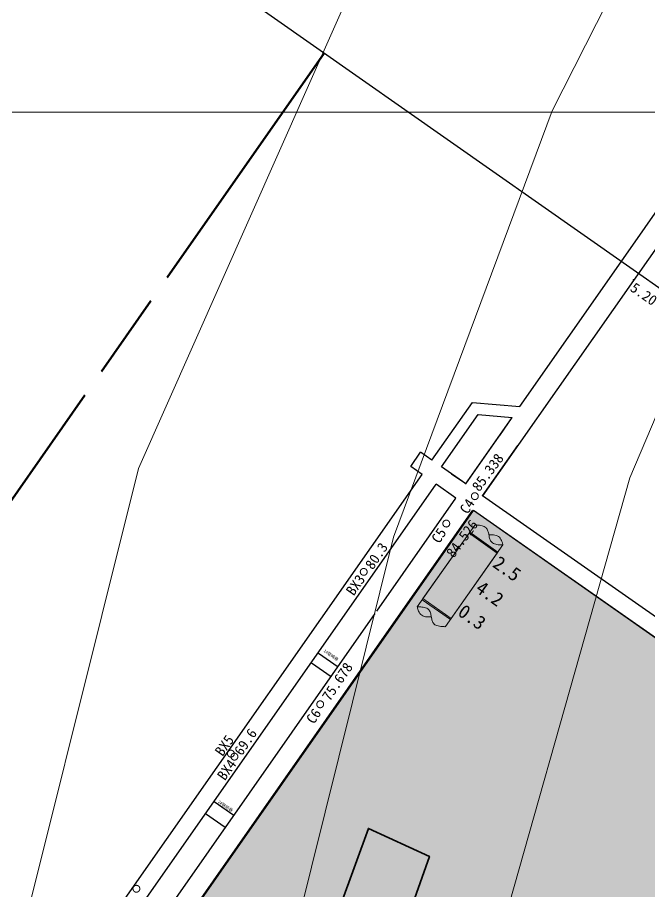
# Model space of a CAD drawing. Header units: inches. Extents: x 36473197 to 36486087, y 3899343 to 3911260.
# Drawn here: x 36481721.7 to 36481905.2, y 3904773.9 to 3905027.5 of the extents above; entities that cross this region are included whole.
import ezdxf

# ---------------------------------------------------------------- set-up
doc = ezdxf.new("R2010")
doc.units = ezdxf.units.IN
doc.header["$MEASUREMENT"] = 0
doc.linetypes.add('采区边界', pattern=[0.03, 0.0125, -0.001, 0.003, -0.001, 0.0125])
doc.layers.get('0').update_dxf_attribs({"lineweight": 0})
doc.layers.get('Defpoints').update_dxf_attribs({"lineweight": 0})
for name, color, linetype, lineweight in [('4煤底板等值线', 7, 'Continuous', 0), ('四盘区辅运巷', 7, 'Continuous', 0), ('导线点', 7, 'Continuous', 0), ('小柱状', 7, 'Continuous', 0), ('居民地', 7, 'Continuous', 0), ('巷道', 7, 'Continuous', 0), ('巷道掘进尺', 7, 'Continuous', 0), ('经纬网', 7, 'Continuous', 0), ('西区开拓设计', 7, 'Continuous', 0), ('采掘图', 7, 'Continuous', 0), ('采空区', 7, 'Continuous', 0)]:
    doc.layers.add(name, color=color, linetype=linetype, lineweight=lineweight)
doc.layers.add('保护煤柱', color=7, linetype='Continuous', lineweight=0, true_color=0xff0042)
doc.layers.add('巷道1', color=7, linetype='Continuous', lineweight=0, true_color=0x2d2d2d)
doc.styles.add('仿宋', font='simfang.ttf')
doc.styles.add('宋体', font='SIMSUN.TTC')
doc.styles.add('长等线体', font='simfang.ttf')
doc.styles.add('黑体', font='simhei.ttf')
doc.linetypes.add('保护煤柱', pattern='A,0.0195,-0.001,[6,西北矿业高家堡煤矿2022年采掘接续图(2022.8.14).shx,S=1.01575e-06,R=0,X=0,Y=0],0.0195', length=0.04)
doc.dimstyles.get("Standard").update_dxf_attribs({"dimtxt": 30, "dimasz": 20, "dimexe": 0.18, "dimexo": 0.0625, "dimgap": 0.09, "dimtad": 1, "dimdec": 0, "dimzin": 0, "dimdsep": 46, "dimtxsty": '仿宋', "dimcen": 0.09, "dimclrd": 150, "dimclre": 150, "dimadec": 0, "dimazin": 0, "dimtfac": 1, "dimtdec": 0, "dimtofl": 0, "dimtmove": 0, "dimatfit": 3, "dimfxl": 1, "dimtolj": 1, "dimtzin": 0, "dimlwd": 0, "dimarcsym": 0})

# ---------------------------------------------------------------- blocks, each defined once
blk = doc.blocks.new('临时经纬仪导线点')
at = {"color": 0, "const_width": 0.3}
blk.add_lwpolyline([(1, 0), (0.97, 0.26), (0.87, 0.5), (0.71, 0.71), (0.5, 0.87), (0.26, 0.97), (0, 1), (-0.26, 0.97), (-0.5, 0.87), (-0.71, 0.71), (-0.87, 0.5), (-0.97, 0.26), (-1, 0), (-0.97, -0.26), (-0.87, -0.5), (-0.71, -0.71), (-0.5, -0.87), (-0.26, -0.97), (0, -1), (0.26, -0.97), (0.5, -0.87), (0.71, -0.71), (0.87, -0.5), (0.97, -0.26), (1, 0)], dxfattribs=at)
blk = doc.blocks.new('*D204')
at = {"layer": 'Defpoints', "color": 0, "transparency": 16777216}
for p in [(36476925.52, 3911082.36), (36486060.15, 3904950.04), (36485936.09, 3904772.87)]:
    blk.add_point(p, dxfattribs=at)
at = {"layer": '四盘区辅运巷', "color": 150, "lineweight": -2, "transparency": 16777216}
for p, q in [((36476925.55, 3911082.41), (36477049.68, 3911259.68)), ((36485936.12, 3904772.92), (36486060.25, 3904950.19))]:
    blk.add_line(p, q, dxfattribs=at)
at = {"layer": '四盘区辅运巷', "color": 150, "lineweight": 0, "transparency": 16777216}
blk.add_line((36477065.96, 3911248.06), (36486043.76, 3904961.51), dxfattribs=at)
at = {"layer": '四盘区辅运巷', "color": 150, "transparency": 16777216}
for points in [[(36477067.87, 3911250.79), (36477064.05, 3911245.33), (36477049.58, 3911259.53)], [(36486045.68, 3904964.24), (36486041.85, 3904958.78), (36486060.15, 3904950.04)]]:
    blk.add_solid(points, dxfattribs=at)
at = {"layer": '四盘区辅运巷', "color": 0, "transparency": 16777216, "insert": (36481563.62, 3908117.29), "char_height": 30, "attachment_point": 5, "rotation": 324.9991, "style": '仿宋'}
blk.add_mtext('\\A1;1100', dxfattribs=at)

msp = doc.modelspace()

# ---------------------------------------------------------------- hatches: boundary and pattern name
at = {"layer": '小柱状'}
msp.add_hatch(color=7, dxfattribs=at).paths.add_polyline_path([(36481839.42, 3904858.9), (36481847.6, 3904853.14), (36481860.97, 3904872.1), (36481852.79, 3904877.86)], flags=17)
at = {"layer": '小柱状', "lineweight": 0}
h = msp.add_hatch(dxfattribs=at)
h.set_pattern_fill('泥岩_1_1', color=256, scale=133.333333, angle=-35, style=0, pattern_type=2)
h.set_pattern_definition([(145, (36481852.6253, 3904871.97), (-0.45886, -0.65532), [0.266667, -0.533333]), (325, (36481852.964, 3904872.2212), (0.45886, 0.65532), [0.266667, -0.533333]), (325, (36481852.467, 3904872.32506), (0.45886, 0.65532), []), (325, (36481852.2376, 3904871.9974), (0.45886, 0.65532), [])])
h.paths.add_polyline_path([(36481852.79, 3904877.86), (36481860.97, 3904872.1), (36481861.2, 3904872.42), (36481853.03, 3904878.19)], flags=17)
at = {"layer": '采空区'}
h = msp.add_hatch(dxfattribs=at)
h.set_pattern_fill('GRAVEL', color=160, scale=105.790118, angle=-45, style=0)
h.set_pattern_definition([(148.011827392, (68595548.02, -13821831.6654), (-1084.5972532358, 668.1492536708), [14.23257937, -1409.02790148]), (104.968780616, (68595535.9485, -13821824.126), (324.60542222537, -1231.83032385526), [24.42355305, -2417.93098663]), (52.509486966, (68595529.64, -13821800.531), (-962.3304480337, -1243.8860362498), [17.2213618, -1704.91699648]), (187.272728894, (68595496.4305, -13821764.4917), (2102.03324767324, 263.1870727482), [22.2411029, -2201.86876955]), (212.832694066, (68595474.3684, -13821767.307), (1158.3562619836, 741.3383686664), [21.80916186, -2159.1099997]), (277.272728894, (68595456.043, -13821779.132), (-263.1870727482, 2102.03324767324), [22.2411029, -2201.86876955]), (317.693280355, (68595458.8586, -13821801.194), (-1280.6230671857, 1170.6969212542), [29.41272083, -2911.85698693]), (352.254368263, (68595480.611, -13821820.9917), (2420.61081370132, -325.1753159775), [27.7686366, -2749.09602793]), (41.428605503, (68595508.126, -13821824.7343), (1207.43395219005, 1072.25659396515), [22.31642548, -2209.32856695]), (95.235398197, (68595524.859, -13821809.968), (97.870433537, -1164.3841181808), [25.4776458, -1248.40407042]), (142.396477686, (68595522.5338, -13821784.5964), (-1366.43778832802, 1048.145169176), [32.9481208, -3261.86639243]), (58.813114722, (68595513.574, -13821867.817), (496.519811386, 839.4937490794), [11.24559538, -1113.31878876]), (91.468274278, (68595519.397, -13821858.1963), (30.4242278625, -1391.1191068693), [21.39467617, -2118.07806326]), (144.99903989, (68595518.85, -13821836.81), (-104.18323661, -18.36851547), [14.96094433, -134.64887587]), (123.197630402, (68595530.065, -13821827.312), (300.20905056, -484.1791521155), [8.05676384, -797.61677474]), (211.800449374, (68595525.654, -13821820.57), (294.181194363, 159.288783014), [11.39391312, -558.30330943]), (310.96279642, (68595515.97, -13821826.574), (263.472019624, -275.812678895), [18.50575962, -598.35133172]), (81.56409107, (68595528.102, -13821840.548), (-67.446205674, -226.734988688), [13.38149787, -321.15623022]), (296.388580222, (68595515, -13821760.1435), (496.2348645101, -986.7268196989), [18.74600898, -1855.85966514]), (350.34521583, (68595523.332, -13821776.936), (-1219.489664585, 214.679276294), [15.7268648, -1556.95630813]), (213.197630402, (68595548.938, -13821836.875), (484.1791521155, 300.20905056), [16.11342188, -789.5601167]), (263.609499554, (68595535.455, -13821845.697), (128.86455515155, 1096.9379125064), [18.74600898, -1855.85966514]), (259.44299467, (68595450.406, -13821771.532), (116.523895881, 557.653213987), [18.07741543, -885.7937524]), (214.774180457, (68595447.094, -13821789.3034), (1054.1730253733, 722.9698531985), [15.14681757, -1499.53716794]), (346.800449375, (68595444.939, -13821856.285), (557.653213987, -116.523895881), [16.11342188, -789.5601167]), (297.353064525, (68595460.6266, -13821859.9643), (-655.5236475241, 1280.9080140618), [17.73370334, -1755.63182905]), (349.44299467, (68595435.938, -13821805.235), (-557.653213987, 116.523895881), [9.03870772, -894.8324601]), (21.30897236, (68595443.837, -13821850.034), (398.364430973, 177.657298482), [5.39423814, -534.03163993]), (85.96279642, (68595448.862, -13821848.074), (-49.077690206, -330.918225299), [21.80916186, -414.37467045]), (106.008045845, (68595450.3977, -13821826.3186), (287.8683912895, -1023.4638506347), [20.21120212, -2000.90617204]), (223.68910741, (68595506.594, -13821828.227), (189.997957753, 140.920267546), [15.25726246, -366.17443387]), (273.156266475, (68595495.561, -13821838.766), (103.8982897342, -1807.85205331037), [26.63731707, -2637.08980142]), (340.94443579, (68595497.028, -13821865.363), (-802.7567181436, 288.1533381656), [10.89172743, -1078.2842042]), (9.9990399, (68595507.32, -13821868.92), (85.81472114, 122.55175208), [6.3474071, -99.4427113]), (40.255477052, (68595453.156, -13821823.684), (-655.8085944002, -545.3125547165), [14.6967864, -1454.9865081]), (328.011827393, (68595464.372, -13821814.187), (1084.5972532358, -668.1492536708), [28.46515874, -1394.7953221]), (279.9990399, (68595488.51, -13821829.27), (122.55175208, -85.81472114), [27.50543078, -78.28468762]), (245.303886357, (68595493.291, -13821856.354), (-545.5975015926, -1170.4119743781), [16.72689878, -1655.96174163]), (174.053643987, (68595486.302, -13821871.551), (-435.101461909, 30.7091747386), [15.40325282, -754.76043433]), (127.645015252, (68595470.982, -13821869.955), (-1390.83415999324, 1795.7963409158), [25.07913442, -2482.83845253]), (95.425118628, (68595455.6643, -13821850.097), (-134.60746447276, 1372.75059140138), [26.5320559, -2626.6706156])])
h.paths.add_polyline_path([(36481854.06, 3904884.5), (36481025.54, 3903701.28), (36481172.41, 3903598.44), (36482000.94, 3904781.65)], flags=17)

# ---------------------------------------------------------------- linework, layer by layer
at = {"layer": '4煤底板等值线', "color": 7, "linetype": 'Continuous', "lineweight": 0, "flags": 128}
for points in [[(36481533.73, 3904498.63), (36481577.43, 3904528.33), (36481618, 3904561.79), (36481642.73, 3904586.54), (36481661.6, 3904609.36), (36481678.45, 3904633.73), (36481687.74, 3904649.94), (36481696.61, 3904669.88), (36481714.04, 3904725.66), (36481756.79, 3904896.62), (36481999.33, 3905442.73)], [(36481668.3, 3904474.78), (36481706.29, 3904550.36), (36481758.06, 3904638.19), (36481778.06, 3904681.91), (36481795.14, 3904733.1), (36481830.85, 3904876.77), (36481876.9, 3905000.42), (36482076.17, 3905392.77)], [(36482006.59, 3904031.81), (36481926.42, 3904084.31), (36481847.95, 3904149.02), (36481795.51, 3904199.75), (36481761.34, 3904238.41), (36481745.44, 3904260.35), (36481734.91, 3904278.4), (36481727.27, 3904295.12), (36481721.5, 3904312.14), (36481717.1, 3904331.26), (36481714.39, 3904352.83), (36481713.86, 3904375.1), (36481715.71, 3904398.73), (36481720.61, 3904425.39), (36481729.83, 3904456.66), (36481741.36, 3904485.62), (36481812.86, 3904628.02), (36481851.38, 3904724.15), (36481899.44, 3904893.95), (36481946.77, 3905005.28), (36482001.46, 3905108.94), (36482163.56, 3905338.58)]]:
    msp.add_lwpolyline(points, dxfattribs=at)
at = {"layer": '保护煤柱', "color": 1, "linetype": '保护煤柱', "lineweight": 30, "ltscale": 3750, "true_color": 0xff0000, "flags": 128}
msp.add_lwpolyline([(36482519.48, 3904520.82), (36480126.41, 3906196.46)], dxfattribs=at)
at = {"layer": '小柱状', "color": 7, "linetype": 'Continuous', "lineweight": 0}
for p, q in [((36481837.75, 3904856.53), (36481854.47, 3904880.23)), ((36481845.92, 3904850.77), (36481862.64, 3904874.47))]:
    msp.add_line(p, q, dxfattribs=at)
at = {"layer": '小柱状', "color": 7, "linetype": 'Continuous', "lineweight": 0, "flags": 128}
for points in [[(36481854.47, 3904880.23), (36481854.52, 3904880.23), (36481854.66, 3904880.23), (36481854.88, 3904880.23), (36481855.16, 3904880.22), (36481855.48, 3904880.2), (36481855.83, 3904880.16), (36481856.2, 3904880.11), (36481856.57, 3904880.03), (36481856.91, 3904879.94), (36481857.23, 3904879.81), (36481857.5, 3904879.65), (36481857.73, 3904879.47), (36481857.91, 3904879.26), (36481858.07, 3904879.03), (36481858.19, 3904878.77), (36481858.29, 3904878.51), (36481858.38, 3904878.23), (36481858.44, 3904877.94), (36481858.5, 3904877.65), (36481858.6, 3904877.05), (36481858.66, 3904876.75), (36481858.73, 3904876.47), (36481858.81, 3904876.19), (36481858.91, 3904875.92), (36481859.04, 3904875.67), (36481859.19, 3904875.44), (36481859.38, 3904875.23), (36481859.6, 3904875.04), (36481859.87, 3904874.88), (36481860.19, 3904874.76), (36481860.54, 3904874.66), (36481860.9, 3904874.59), (36481861.27, 3904874.53), (36481861.62, 3904874.5), (36481861.95, 3904874.48), (36481862.23, 3904874.47), (36481862.44, 3904874.46), (36481862.59, 3904874.46), (36481862.64, 3904874.47)], [(36481858.55, 3904877.35), (36481858.6, 3904877.35), (36481858.74, 3904877.37), (36481858.96, 3904877.39), (36481859.23, 3904877.41), (36481859.55, 3904877.41), (36481859.9, 3904877.39), (36481860.27, 3904877.34), (36481860.64, 3904877.25), (36481860.99, 3904877.11), (36481861.32, 3904876.93), (36481861.6, 3904876.68), (36481861.85, 3904876.4), (36481862.05, 3904876.08), (36481862.22, 3904875.75), (36481862.36, 3904875.43), (36481862.47, 3904875.12), (36481862.55, 3904874.86), (36481862.6, 3904874.65), (36481862.63, 3904874.52), (36481862.64, 3904874.47)], [(36481837.75, 3904856.53), (36481837.8, 3904856.53), (36481837.95, 3904856.53), (36481838.16, 3904856.53), (36481838.44, 3904856.52), (36481838.77, 3904856.5), (36481839.12, 3904856.46), (36481839.49, 3904856.41), (36481839.85, 3904856.33), (36481840.2, 3904856.24), (36481840.52, 3904856.11), (36481840.79, 3904855.95), (36481841.01, 3904855.77), (36481841.2, 3904855.56), (36481841.35, 3904855.33), (36481841.48, 3904855.08), (36481841.58, 3904854.81), (36481841.66, 3904854.53), (36481841.73, 3904854.24), (36481841.79, 3904853.95), (36481841.89, 3904853.35), (36481841.95, 3904853.05), (36481842.02, 3904852.77), (36481842.1, 3904852.49), (36481842.2, 3904852.22), (36481842.32, 3904851.97), (36481842.48, 3904851.74), (36481842.66, 3904851.53), (36481842.89, 3904851.34), (36481843.16, 3904851.19), (36481843.48, 3904851.06), (36481843.82, 3904850.96), (36481844.19, 3904850.89), (36481844.56, 3904850.83), (36481844.91, 3904850.8), (36481845.23, 3904850.78), (36481845.51, 3904850.77), (36481845.73, 3904850.76), (36481845.87, 3904850.77), (36481845.92, 3904850.77)], [(36481837.75, 3904856.53), (36481837.76, 3904856.48), (36481837.79, 3904856.34), (36481837.85, 3904856.13), (36481837.92, 3904855.87), (36481838.03, 3904855.57), (36481838.17, 3904855.24), (36481838.34, 3904854.92), (36481838.55, 3904854.6), (36481838.79, 3904854.31), (36481839.08, 3904854.07), (36481839.4, 3904853.88), (36481839.76, 3904853.75), (36481840.12, 3904853.66), (36481840.49, 3904853.61), (36481840.84, 3904853.59), (36481841.16, 3904853.59), (36481841.43, 3904853.6), (36481841.65, 3904853.62), (36481841.79, 3904853.64), (36481841.84, 3904853.65)]]:
    msp.add_lwpolyline(points, dxfattribs=at)
at = {"layer": '小柱状', "linetype": 'Continuous', "flags": 128}
for points in [[(36481839.42, 3904858.9), (36481847.6, 3904853.14), (36481860.97, 3904872.1), (36481852.79, 3904877.86), (36481839.42, 3904858.9)], [(36481852.79, 3904877.86), (36481860.97, 3904872.1), (36481861.2, 3904872.42), (36481853.03, 3904878.19), (36481852.79, 3904877.86)], [(36481839.19, 3904858.57), (36481847.37, 3904852.81), (36481847.6, 3904853.14), (36481839.42, 3904858.9), (36481839.19, 3904858.57)]]:
    msp.add_lwpolyline(points, dxfattribs=at)
at = {"layer": '小柱状', "color": 7, "linetype": 'Continuous', "flags": 128}
msp.add_lwpolyline([(36481839.42, 3904858.9), (36481847.6, 3904853.14), (36481860.97, 3904872.1), (36481852.79, 3904877.86), (36481839.42, 3904858.9)], dxfattribs=at)
at = {"layer": '小柱状', "color": 7}
msp.add_lwpolyline([(36481839.42, 3904858.9), (36481847.6, 3904853.14), (36481860.97, 3904872.1), (36481852.79, 3904877.86), (36481839.42, 3904858.9)], dxfattribs=at)
at = {"layer": '居民地', "color": 254, "linetype": 'Continuous', "lineweight": 35, "true_color": 0xd7d7d7, "flags": 128}
msp.add_lwpolyline([(36481609.38, 3904713.22), (36481794.52, 3904652.1), (36481841.28, 3904784.13), (36481823.59, 3904792.22), (36481803.61, 3904737.32), (36481782.1, 3904745.4), (36481764.1, 3904689.62), (36481616.3, 3904735.46)], dxfattribs=at)
at = {"layer": '巷道', "color": 7, "linetype": 'Continuous', "lineweight": 30}
for p, q in [((36481842.01, 3904899.04), (36481853.76, 3904915.84)), ((36481853.76, 3904915.84), (36481867.59, 3904914.63)), ((36481844.79, 3904897.09), (36481855.42, 3904912.28)), ((36481855.42, 3904912.28), (36481865.34, 3904911.41)), ((36481784.49, 3904795.98), (36481778.77, 3904799.99)), ((36481782.02, 3904792.46), (36481776.3, 3904796.47))]:
    msp.add_line(p, q, dxfattribs=at)
at = {"layer": '巷道', "color": 7, "lineweight": 30}
for p, q in [((36481835.86, 3904897.24), (36481838.73, 3904901.34)), ((36481839.14, 3904894.95), (36481835.86, 3904897.24)), ((36481814.78, 3904838.99), (36481809.05, 3904843.01)), ((36481812.81, 3904836.16), (36481807.07, 3904840.18))]:
    msp.add_line(p, q, dxfattribs=at)
at = {"layer": '巷道', "color": 7, "lineweight": 30, "flags": 128}
msp.add_lwpolyline([(36481842.01, 3904899.04), (36481838.73, 3904901.34)], dxfattribs=at)
at = {"layer": '巷道1', "color": 7, "lineweight": 30}
for p, q in [((36481867.59, 3904914.63), (36481895.62, 3904954.65)), ((36481900.55, 3904951.2, 0), (36481888.78, 3904934.39, 0)), ((36481856.8, 3904888.69, -0.2), (36481888.8, 3904934.38, 0.71)), ((36481851.81, 3904892.09), (36481865.34, 3904911.41)), ((36481851.84, 3904892.16), (36481847.74, 3904895.03)), ((36482000.1, 3904788.34), (36481856.75, 3904888.72)), ((36482011.98, 3904773.92), (36481854.06, 3904884.5))]:
    msp.add_line(p, q, dxfattribs=at)
at = {"layer": '巷道1', "color": 7, "linetype": 'Continuous', "lineweight": 30}
for p, q in [((36481851.84, 3904892.16), (36481862.04, 3904906.73)), ((36481856.75, 3904888.72), (36481866.96, 3904903.29)), ((36481842.01, 3904899.04, -0.86), (36481842.01, 3904899.04, -0.86)), ((36481851.84, 3904892.16, -0.36), (36481844.79, 3904897.09, -0.36)), ((36481724.26, 3904730.93, -0.74), (36481839.14, 3904894.94, -0.86)), ((36481730.86, 3904731.65, 0.22), (36481843.24, 3904892.08, 0.22)), ((36481848.97, 3904888.07, -0.36), (36481843.23, 3904892.08, -0.16)), ((36481826.02, 3904855.3, -0.2), (36481848.97, 3904888.07, -0.2)), ((36481830.98, 3904851.83, -0.2), (36481853.93, 3904884.59, -0.2)), ((36481759.46, 3904760.28, -0.2), (36481825.51, 3904854.59, -0.2)), ((36481764.42, 3904756.81, -0.2), (36481830.98, 3904851.83, -0.2))]:
    msp.add_line(p, q, dxfattribs=at)
at = {"layer": '巷道1', "color": 7, "lineweight": 30, "elevation": -0.2, "flags": 128}
for points in [[(36481867.59, 3904914.63), (36481895.6, 3904954.66)], [(36481861.72, 3904906.24), (36481865.34, 3904911.41)]]:
    msp.add_lwpolyline(points, dxfattribs=at)
at = {"layer": '巷道掘进尺', "color": 3, "true_color": 0x00ff00, "const_width": 0.3}
msp.add_lwpolyline([(36481900.74, 3904951.31, -1), (36481900.41, 3904951.31, -1), (36481900.74, 3904951.31)], format="xyb", dxfattribs=at)
at = {"layer": '经纬网', "color": 7, "linetype": 'Continuous', "lineweight": 9}
msp.add_line((36485245.61, 3905000), (36476147.6, 3905000), dxfattribs=at)
at = {"layer": '西区开拓设计', "color": 7, "linetype": 'Continuous', "lineweight": 30}
for p, q in [((36481924.87, 3904985.94, 0), (36481900.55, 3904951.2, 0)), ((36481856.72, 3904888.65), (36481866.93, 3904903.22))]:
    msp.add_line(p, q, dxfattribs=at)
at = {"layer": '西区开拓设计', "color": 7, "linetype": '采区边界', "lineweight": 50, "ltscale": 8333.333333, "elevation": 0, "flags": 128}
msp.add_lwpolyline([(36480928.7, 3903757.49), (36481810.7, 3905017.11)], dxfattribs=at)
at = {"layer": '西区开拓设计', "color": 7, "linetype": 'Continuous', "lineweight": 30, "elevation": -0.2, "flags": 128}
msp.add_lwpolyline([(36481895.6, 3904954.66), (36481919.88, 3904989.38)], dxfattribs=at)
at = {"layer": '采掘图', "linetype": 'Continuous', "flags": 128}
msp.add_lwpolyline([(36481854.06, 3904884.5), (36482000.94, 3904781.65), (36481172.41, 3903598.44), (36481025.54, 3903701.28), (36481854.06, 3904884.5)], dxfattribs=at)

# ---------------------------------------------------------------- block references
at = {"layer": '导线点', "color": 7}
for p, rotation in [((36481854.47, 3904888.61), 9.686697337865286e-10), ((36481846.19, 3904880.67), 9.686697337865286e-10), ((36481822.22, 3904866.66), 359.9996198025656), ((36481809.58, 3904828.24), 359.9996198025656), ((36481783.65, 3904813.92), 359.9996198025656), ((36481784.68, 3904813.05), 359.9996198025656), ((36481756.21, 3904774.73), 359.9996198025656)]:
    msp.add_blockref('临时经纬仪导线点', p, dxfattribs=dict(at, rotation=rotation))

# ---------------------------------------------------------------- texts
at = {"layer": '导线点'}
for s, rotation, style, p in [('85.338', 53.5825, '黑体', (36481855.78, 3904889.73, -0.2)), ('C4', 56.99, '黑体', (36481852.38, 3904883.18, -0.2)), ('84.526', 53.5825, '黑体', (36481848.3, 3904870.49, -0.2)), ('C5', 56.99, '黑体', (36481844.16, 3904874.67, -0.2)), ('80.3', 55.8455, '长等线体', (36481824.84, 3904867.08, -0.2)), ('BX3', 54.7148, '长等线体', (36481819.28, 3904859.5, -0.2)), ('75.678', 55.8455, '长等线体', (36481812.35, 3904828.91, -0.2)), ('C6', 55.8455, '长等线体', (36481807.75, 3904822.29, -0.2)), ('69.6', 55.8455, '长等线体', (36481786.81, 3904813.11, -0.2)), ('BX5', 54.7148, '长等线体', (36481781.21, 3904812.92, -0.2)), ('BX4', 54.7148, '长等线体', (36481781.88, 3904805.89, -0.2))]:
    msp.add_text(s, height=3, rotation=rotation, dxfattribs=dict(at, style=style)).set_placement(p)
at = {"layer": '导线点', "color": 7, "style": '长等线体'}
for s, p in [('1#联络巷', (36481810.45, 3904843.53, -0.2)), ('2#联络巷', (36481779.79, 3904799.74, -0.2))]:
    msp.add_text(s, height=0.849, rotation=325.8459, dxfattribs=at).set_placement(p)
at = {"layer": '小柱状', "style": '黑体'}
for s, p in [('2.5', (36481859.36, 3904868.32)), ('4.2', (36481854.37, 3904861.08)), ('0.3', (36481849.2, 3904854.28))]:
    msp.add_text(s, height=4, rotation=324.8079, dxfattribs=at).set_placement(p)
at = {"layer": '巷道掘进尺', "style": '宋体'}
msp.add_text('5.20', height=3, rotation=325.3542, dxfattribs=at).set_placement((36481899.34, 3904948.37))

# ---------------------------------------------------------------- dimensions: what is measured, and where the dimension line sits
at = {"layer": '四盘区辅运巷'}
dim = msp.add_aligned_dim(p1=(36476925.52, 3911082.36), p2=(36485936.09, 3904772.87), distance=216.29, text='1100', dimstyle='Standard', dxfattribs=at)
dim.commit()
dim.dimension.update_dxf_attribs({"geometry": '*D204', "text_midpoint": (36481563.62, 3908117.29)})

doc.saveas('drawing.dxf')
